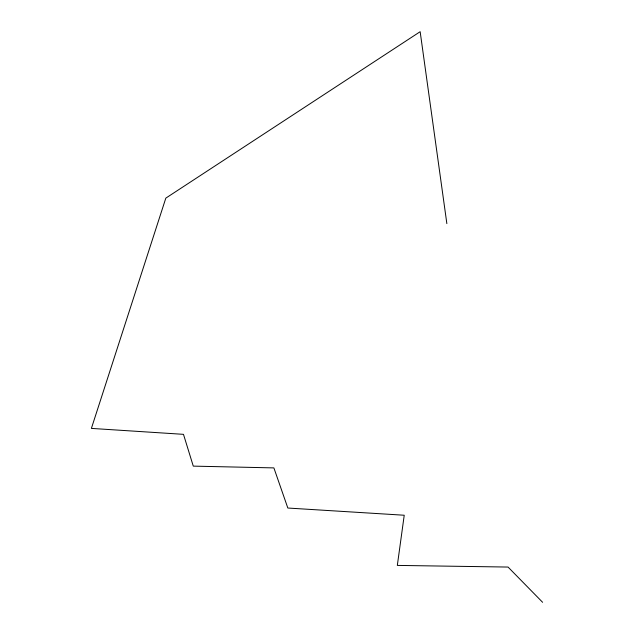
<?xml version="1.0" encoding="UTF-8"?>
<svg xmlns="http://www.w3.org/2000/svg" width="634" height="634" viewBox="0 0 634 634"><rect width="100%" height="100%" fill="white"/><g stroke="black" fill="none" stroke-linecap="round" stroke-linejoin="round"><path stroke-width="0.95" d="M542.609 602.3L508.056 567.058L397.328 565.409L404.23 515.236L287.836 508.032L273.888 467.9L193.275 466.125L183.48 434.338L91.391 428.402L165.823 198.133L420.16 31.7L446.859 223.612"/></g></svg>
